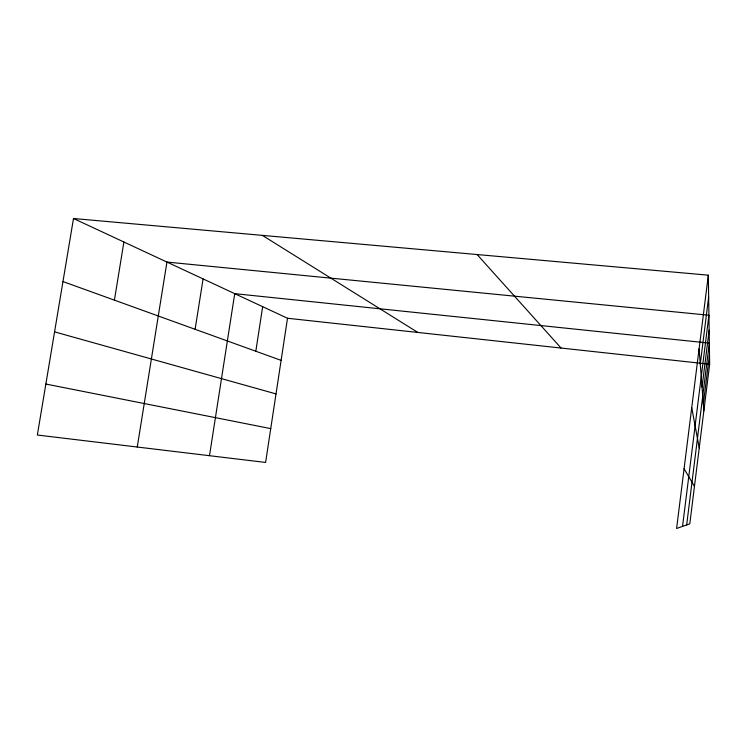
<?xml version="1.0" encoding="UTF-8"?>
<svg xmlns="http://www.w3.org/2000/svg" width="747" height="747" viewBox="0 0 747 747"><rect width="100%" height="100%" fill="white"/><g stroke="black" fill="none" stroke-linecap="round" stroke-linejoin="round"><path stroke-width="1.12" d="M708.324 275.176L676.595 528.484L689.789 523.843L709.65 364.219L708.324 275.176L73.495 218.516L37.35 435.025L265.596 462.44L287.511 318.259L73.495 218.516M700.266 364.032L708.642 297.017M682.543 526.383L708.922 315.225L166.936 262.066L137.261 447.023M702.04 387.161L709.146 330.221M686.67 524.936L709.333 343.125L234.726 293.655L209.496 455.698M703.329 403.959L709.501 354.358M255.81 351.239L262.664 306.681M195.116 329.306L203.081 278.911M114.403 300.135L123.899 242.009M287.511 318.259L709.65 364.219M45.856 384.042L270.741 428.61M54.568 331.864L276.017 393.912M62.972 281.554L281.115 360.381M262.356 235.37L417.844 332.452M477.109 254.54L561.072 348.046M684.075 468.733L694.449 486.362M691.731 407.638L699.229 447.939M699.099 348.802L703.851 410.813"/></g></svg>
